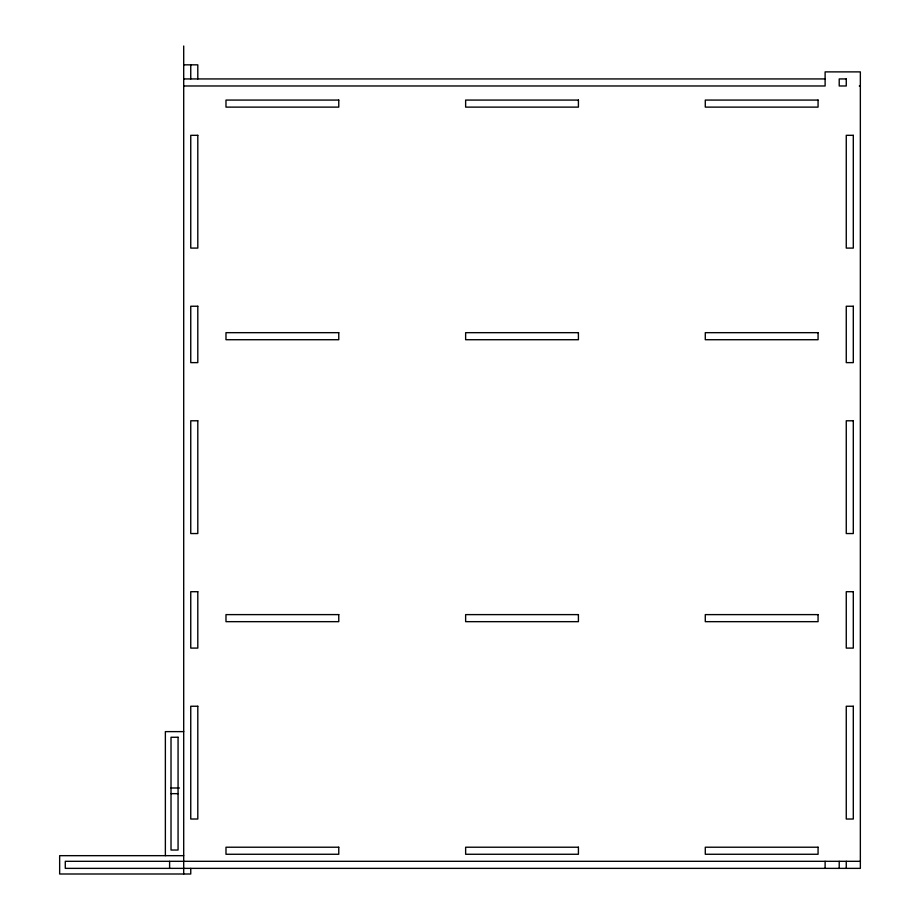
<?xml version="1.0" encoding="UTF-8"?>
<svg xmlns="http://www.w3.org/2000/svg" width="920" height="920" viewBox="0 0 920 920"><rect width="100%" height="100%" fill="white"/><g stroke="black" fill="none" stroke-linecap="round" stroke-linejoin="round"><path stroke-width="1.38" d="M183.701 64.837L197.8 64.837L197.8 78.936M183.701 78.936L825.113 78.936M183.701 85.974L825.113 85.974L825.113 71.886L860.349 71.886L860.349 868.365L65.285 868.365L65.285 861.315L860.349 861.315M859.28 85.974L860.349 85.974M183.701 731.619L165.37 731.619L165.37 855.669M171.017 788.003L179.469 788.003M171.017 793.649L178.066 793.649M183.701 855.669L59.65 855.669L59.65 874L190.75 874L190.75 868.365M846.262 861.315L846.262 868.365M839.212 861.315L839.212 868.365M825.113 861.315L825.113 868.365M190.75 64.837L190.75 78.936M183.701 46L183.701 874M169.602 861.315L169.602 868.365M846.262 78.936L839.212 78.936L839.212 85.974L846.262 85.974L846.262 78.936M338.767 100.073L225.986 100.073L225.986 107.123L338.767 107.123L338.767 100.073M578.415 100.073L465.635 100.073L465.635 107.123L578.415 107.123L578.415 100.073M818.064 100.073L705.283 100.073L705.283 107.123L818.064 107.123L818.064 100.073M197.8 135.32L190.75 135.32L190.75 248.089L197.8 248.089L197.8 135.32M853.3 135.32L846.262 135.32L846.262 248.089L853.3 248.089L853.3 135.32M197.8 306.245L190.75 306.245L190.75 362.629L197.8 362.629L197.8 306.245M853.3 306.245L846.262 306.245L846.262 362.629L853.3 362.629L853.3 306.245M338.767 332.672L225.986 332.672L225.986 339.721L338.767 339.721L338.767 332.672M578.415 332.672L465.635 332.672L465.635 339.721L578.415 339.721L578.415 332.672M818.064 332.672L705.283 332.672L705.283 339.721L818.064 339.721L818.064 332.672M197.8 420.785L190.75 420.785L190.75 533.554L197.8 533.554L197.8 420.785M853.3 420.785L846.262 420.785L846.262 533.554L853.3 533.554L853.3 420.785M197.8 591.709L190.75 591.709L190.75 648.094L197.8 648.094L197.8 591.709M853.3 591.709L846.262 591.709L846.262 648.094L853.3 648.094L853.3 591.709M338.767 614.617L225.986 614.617L225.986 621.667L338.767 621.667L338.767 614.617M578.415 614.617L465.635 614.617L465.635 621.667L578.415 621.667L578.415 614.617M818.064 614.617L705.283 614.617L705.283 621.667L818.064 621.667L818.064 614.617M197.8 706.249L190.75 706.249L190.75 819.019L197.8 819.019L197.8 706.249M853.3 706.249L846.262 706.249L846.262 819.019L853.3 819.019L853.3 706.249M178.066 737.265L171.017 737.265L171.017 850.034L178.066 850.034L178.066 737.265M338.767 847.216L225.986 847.216L225.986 854.266L338.767 854.266L338.767 847.216M578.415 847.216L465.635 847.216L465.635 854.266L578.415 854.266L578.415 847.216M818.064 847.216L705.283 847.216L705.283 854.266L818.064 854.266L818.064 847.216"/></g></svg>
